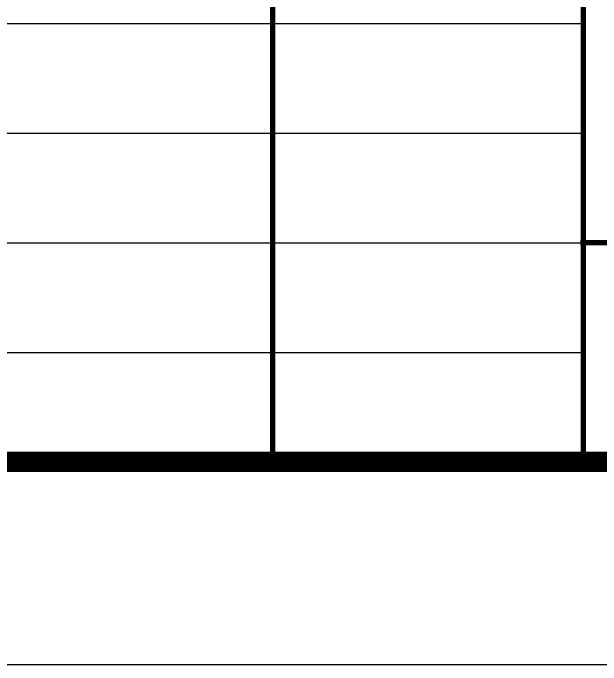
# Model space of a CAD drawing. Extents: x 535358 to 858566, y -185481 to -98609.
# Drawn here: x 694163 to 697059, y -162258 to -159047 of the extents above; entities that cross this region are included whole.
import ezdxf

# ---------------------------------------------------------------- set-up
doc = ezdxf.new("R2010")
doc.units = 0
doc.header["$LTSCALE"] = 1000
doc.header["$MEASUREMENT"] = 0
doc.layers.add('1', color=3, linetype='CONTINUOUS')
doc.layers.add('PUB_TITLE', color=4, linetype='CONTINUOUS')

msp = doc.modelspace()

# ---------------------------------------------------------------- linework, layer by layer
at = {"layer": '1'}
for p, q in [((691571.5, -159098.4), (696971.5, -159098.4)), ((692291.5, -159638.4), (696971.5, -159638.4)), ((691571.5, -160178.4), (696971.5, -160178.4)), ((691571.5, -160718.4), (696971.5, -160718.4))]:
    msp.add_line(p, q, dxfattribs=at)
at = {"layer": '1', "const_width": 45}
msp.add_lwpolyline([(691571.5, -156038.8), (707771.5, -156038.8), (707771.5, -161258.4), (691571.5, -161258.4)], close=True, dxfattribs=at)
at = {"layer": '1', "const_width": 27}
for points in [[(695441.5, -157478.4), (695441.5, -161258.4)], [(696971.5, -157478.4), (696971.5, -161258.4)], [(696957.5, -160178.2), (705042, -160178.2)]]:
    msp.add_lwpolyline(points, dxfattribs=at)
at = {"layer": 'PUB_TITLE'}
msp.add_lwpolyline([(649371.5, -162258.4), (649371.5, -120258.4), (708771.5, -120258.4), (708771.5, -162258.4)], close=True, dxfattribs=at)
at = {"layer": 'PUB_TITLE', "const_width": 100}
msp.add_lwpolyline([(651871.5, -161258.4), (707771.5, -161258.4), (707771.5, -121258.4), (651871.5, -121258.4)], close=True, dxfattribs=at)

doc.saveas('drawing.dxf')
